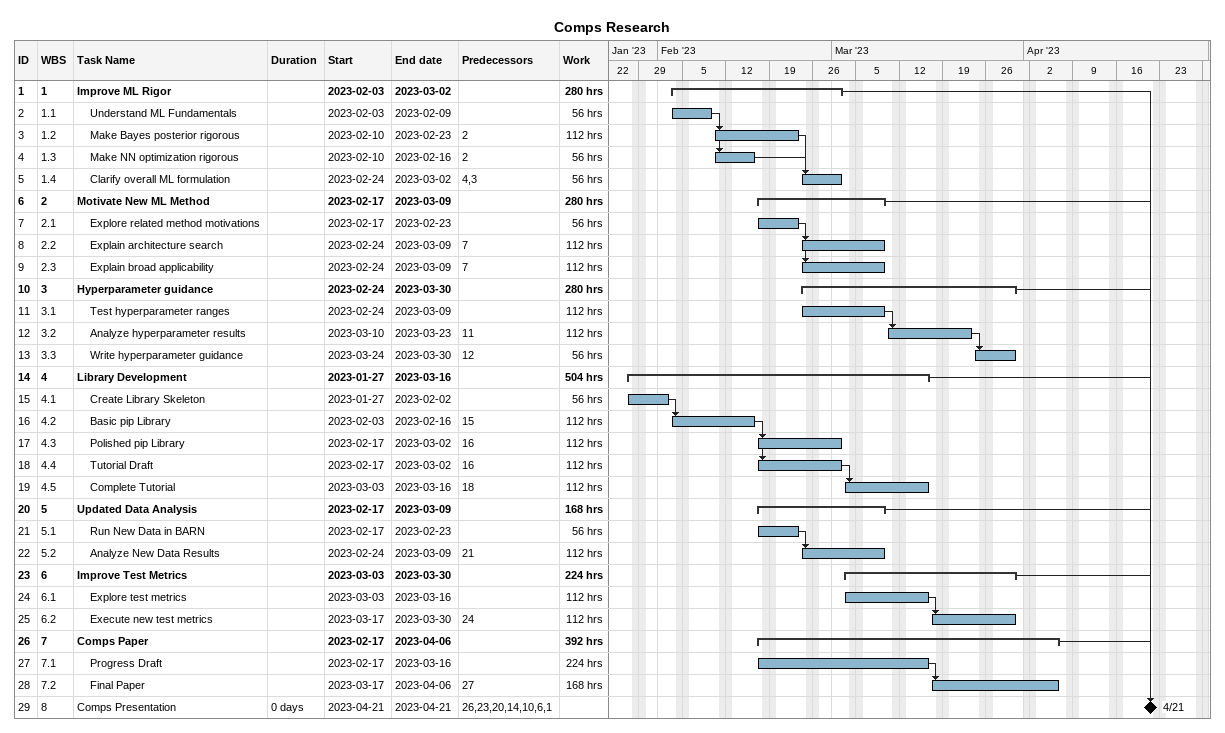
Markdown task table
Comps Research

| ID | WBS | Task | Duration | Start | Finish | Predecessors | Work (h) |
|---|---|---|---|---|---|---|---|
| 1 | 1 | **Improve ML Rigor** |  | 2023-02-03 | 2023-03-02 |  | 280 |
| 2 | 1.1 | Understand ML Fundamentals |  | 2023-02-03 | 2023-02-09 |  | 56 |
| 3 | 1.2 | Make Bayes posterior rigorous |  | 2023-02-10 | 2023-02-23 | 2 | 112 |
| 4 | 1.3 | Make NN optimization rigorous |  | 2023-02-10 | 2023-02-16 | 2 | 56 |
| 5 | 1.4 | Clarify overall ML formulation |  | 2023-02-24 | 2023-03-02 | 4, 3 | 56 |
| 6 | 2 | **Motivate New ML Method** |  | 2023-02-17 | 2023-03-09 |  | 280 |
| 7 | 2.1 | Explore related method motivations |  | 2023-02-17 | 2023-02-23 |  | 56 |
| 8 | 2.2 | Explain architecture search |  | 2023-02-24 | 2023-03-09 | 7 | 112 |
| 9 | 2.3 | Explain broad applicability |  | 2023-02-24 | 2023-03-09 | 7 | 112 |
| 10 | 3 | **Hyperparameter guidance** |  | 2023-02-24 | 2023-03-30 |  | 280 |
| 11 | 3.1 | Test hyperparameter ranges |  | 2023-02-24 | 2023-03-09 |  | 112 |
| 12 | 3.2 | Analyze hyperparameter results |  | 2023-03-10 | 2023-03-23 | 11 | 112 |
| 13 | 3.3 | Write hyperparameter guidance |  | 2023-03-24 | 2023-03-30 | 12 | 56 |
| 14 | 4 | **Library Development** |  | 2023-01-27 | 2023-03-16 |  | 504 |
| 15 | 4.1 | Create Library Skeleton |  | 2023-01-27 | 2023-02-02 |  | 56 |
| 16 | 4.2 | Basic pip Library |  | 2023-02-03 | 2023-02-16 | 15 | 112 |
| 17 | 4.3 | Polished pip Library |  | 2023-02-17 | 2023-03-02 | 16 | 112 |
| 18 | 4.4 | Tutorial Draft |  | 2023-02-17 | 2023-03-02 | 16 | 112 |
| 19 | 4.5 | Complete Tutorial |  | 2023-03-03 | 2023-03-16 | 18 | 112 |
| 20 | 5 | **Updated Data Analysis** |  | 2023-02-17 | 2023-03-09 |  | 168 |
| 21 | 5.1 | Run New Data in BARN |  | 2023-02-17 | 2023-02-23 |  | 56 |
| 22 | 5.2 | Analyze New Data Results |  | 2023-02-24 | 2023-03-09 | 21 | 112 |
| 23 | 6 | **Improve Test Metrics** |  | 2023-03-03 | 2023-03-30 |  | 224 |
| 24 | 6.1 | Explore test metrics |  | 2023-03-03 | 2023-03-16 |  | 112 |
| 25 | 6.2 | Execute new test metrics |  | 2023-03-17 | 2023-03-30 | 24 | 112 |
| 26 | 7 | **Comps Paper** |  | 2023-02-17 | 2023-04-06 |  | 392 |
| 27 | 7.1 | Progress Draft |  | 2023-02-17 | 2023-03-16 |  | 224 |
| 28 | 7.2 | Final Paper |  | 2023-03-17 | 2023-04-06 | 27 | 168 |
| 29 | 8 | Comps Presentation | 0d | 2023-04-21 | 2023-04-21 | 26, 23, 20, 14, 10, 6, 1 |  |
